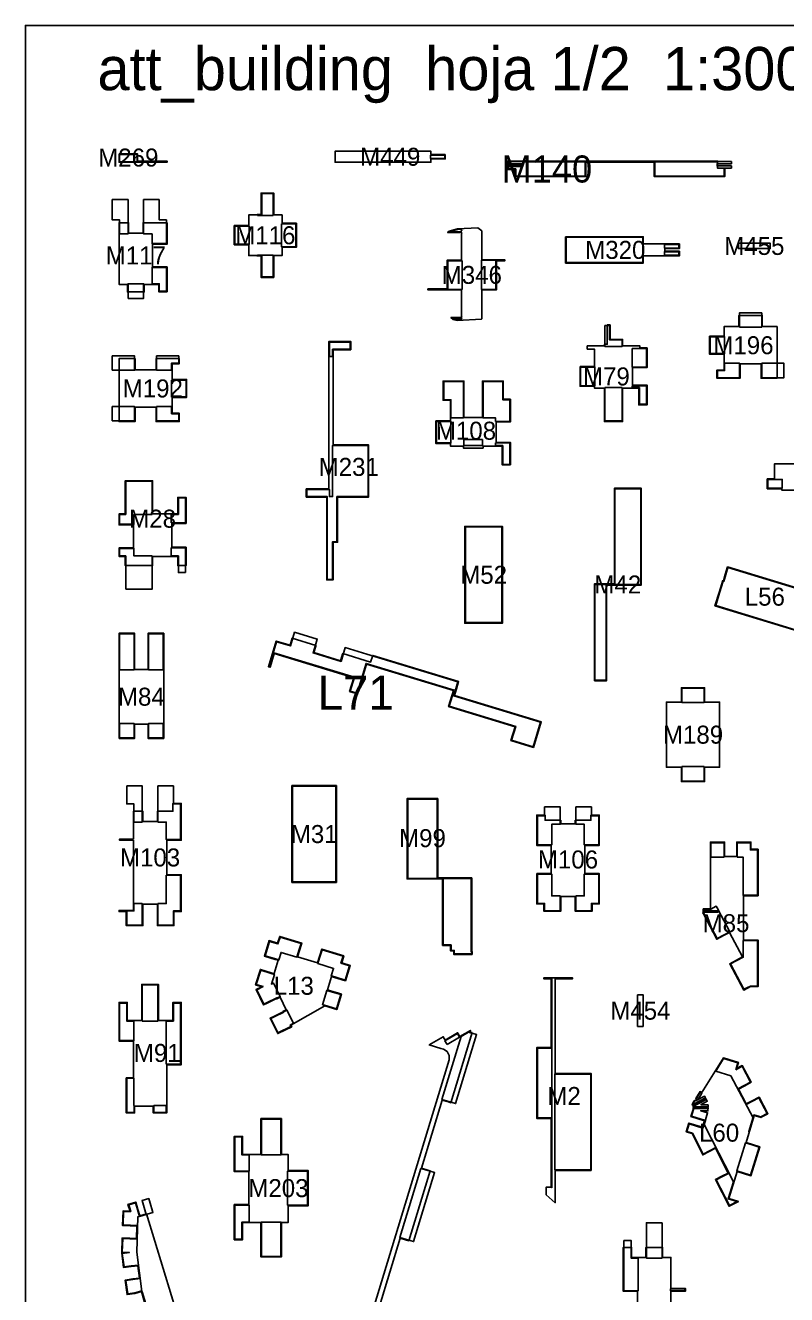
# Model space of a CAD drawing. Header units: millimetres. Extents: x 0 to 500, y 0 to 700.
# Drawn here: x 0 to 105.7, y 523.8 to 700 of the extents above; entities that cross this region are included whole.
import ezdxf
from ezdxf.enums import TextEntityAlignment as Align

# ---------------------------------------------------------------- set-up
doc = ezdxf.new("R2010")
doc.units = ezdxf.units.MM
for name, color, linetype in [('CORTE', 1, 'Continuous'), ('GRABADO', 5, 'Continuous'), ('HOJA', 8, 'Continuous')]:
    doc.layers.add(name, color=color, linetype=linetype)

msp = doc.modelspace()

# ---------------------------------------------------------------- linework, layer by layer
at = {"layer": 'CORTE'}
for points in [[(13, 682.15), (15.57, 682.15), (15.57, 681.15), (19.68, 681.15), (19.68, 681), (13, 681), (13, 682.15)], [(58.3, 682.07), (58.3, 681.46), (56.3, 681.46), (56.3, 681), (43, 681), (43, 682.52), (56.3, 682.52), (56.3, 682.07), (58.3, 682.07)], [(68.65, 681.17), (96.09, 681.17), (96.09, 680.17), (97.09, 680.17), (97.09, 679), (87.3, 679), (87.3, 680.15), (87.3, 681), (77.8, 681), (77.8, 680.11), (77.8, 679), (68, 679), (68, 680), (67, 680), (67, 680.49), (69, 680.49), (69, 680.68), (67, 680.68), (67, 681.17), (68.65, 681.17), (68.65, 681.17)], [(29, 669.52), (29, 672.2), (31, 672.2), (31, 673.69), (32.16, 673.69), (32.16, 673.73), (32.73, 673.73), (32.73, 676.72), (34.47, 676.72), (34.47, 673.69), (35.63, 673.69), (35.63, 672.52), (37.63, 672.52), (37.63, 669.2), (35.63, 669.2), (35.63, 668.03), (34.47, 668.03), (34.47, 665), (32.73, 665), (32.73, 667.99), (32.16, 667.99), (32.16, 668.03), (31, 668.03), (31, 669.52), (29, 669.52)], [(14.32, 671.13), (16.35, 671.13), (16.35, 672.59), (19.67, 672.59), (19.67, 669.62), (17.67, 669.62), (17.67, 666.47), (19.67, 666.47), (19.67, 663.02), (18.52, 663.02), (18.52, 664.04), (16.5, 664.04), (16.5, 663), (14.17, 663), (14.17, 664.04), (13, 664.04), (13, 672.59), (14.32, 672.59), (14.32, 671.13)], [(55.87, 663.42), (58.56, 663.42), (58.56, 667.41), (60.56, 667.41), (60.56, 671.07), (60.58, 671.08), (60.56, 671.16), (60.56, 671.25), (60.54, 671.25), (60.52, 671.32), (60.25, 671.25), (58.62, 671.25), (58.83, 671.43), (60.01, 671.75), (62.82, 671.89), (63.39, 671.46), (63.39, 667.45), (66.55, 667.45), (66.55, 667.41), (66.55, 667.34), (66.55, 667.3), (65.39, 667.3), (65.39, 663.26), (63.39, 663.26), (63.39, 659.26), (63.32, 659.19), (59.96, 659.02), (59.41, 659.17), (59.07, 659.42), (60.41, 659.42), (60.53, 659.39), (60.54, 659.42), (60.56, 659.42), (60.56, 659.51), (60.58, 659.59), (60.56, 659.6), (60.56, 663.27), (55.89, 663.27), (55.87, 663.42)], [(75, 670.65), (85.79, 670.65), (85.79, 669.65), (90.79, 669.65), (90.79, 669), (88.79, 669), (88.79, 668.65), (90.79, 668.65), (90.79, 668), (85.79, 668), (85.79, 667), (75, 667), (75, 670.65)], [(99, 669.76), (103.4, 669.76), (103.4, 669), (99, 669), (99, 669.76)], [(97, 654.34), (95, 654.34), (95, 656.84), (97, 656.84), (97, 658.18), (99.07, 658.18), (99.07, 659.74), (102.3, 659.74), (102.3, 658.18), (104.37, 658.18), (104.37, 651), (102.15, 651), (102.15, 653), (99.22, 653), (99.22, 651), (96, 651), (96, 652.15), (97, 652.15), (97, 654.34)], [(77, 652.63), (79, 652.63), (79, 655.06), (78, 655.06), (78, 655.49), (80.39, 655.49), (80.39, 655.72), (80.79, 655.72), (80.79, 658.4), (81.18, 658.4), (81.18, 656.4), (82.92, 656.4), (82.92, 655.49), (85.31, 655.49), (85.31, 655.21), (86.31, 655.21), (86.31, 652.48), (84.31, 652.48), (84.31, 650.05), (86.31, 650.05), (86.31, 647.31), (85.16, 647.31), (85.16, 649.63), (82.92, 649.63), (82.92, 645), (80.39, 645), (80.39, 649.63), (79, 649.63), (79, 649.9), (77, 649.9), (77, 652.63)], [(41.83, 634.5), (39, 634.5), (39, 635.65), (42.14, 635.65), (42.14, 656.11), (45.18, 656.11), (45.18, 654.96), (42.72, 654.96), (42.72, 641.75), (47.64, 641.75), (47.64, 634.5), (43.34, 634.5), (43.34, 628.23), (42.72, 628.23), (42.72, 623), (41.83, 623), (41.83, 634.5)], [(15.22, 653.74), (15.22, 652.18), (18.15, 652.18), (18.15, 653.74), (21.37, 653.74), (21.37, 653.03), (20.37, 653.03), (20.37, 650.84), (22.37, 650.84), (22.37, 648.34), (20.37, 648.34), (20.37, 646.15), (21.37, 646.15), (21.37, 645), (18.15, 645), (18.15, 647), (15.22, 647), (15.22, 645), (13, 645), (13, 653.74), (15.22, 653.74)], [(63.46, 641.58), (63.46, 642.5), (60.88, 642.5), (60.88, 641.58), (59, 641.58), (59, 641.94), (57, 641.94), (57, 645.09), (59, 645.09), (59, 647.94), (58, 647.94), (58, 650.61), (60.88, 650.61), (60.88, 645.56), (63.46, 645.56), (63.46, 650.61), (66.34, 650.61), (66.34, 648.09), (67.34, 648.09), (67.34, 644.94), (65.34, 644.94), (65.34, 642.09), (67.34, 642.09), (67.34, 639), (66.19, 639), (66.19, 641.58), (63.46, 641.58)], [(107.65, 635.47), (105, 635.47), (105, 635.67), (103, 635.67), (103, 637.04), (104, 637.04), (104, 639.12), (107.65, 639.12), (107.65, 641.2), (111.44, 641.2), (111.44, 639.12), (114.94, 639.12), (114.94, 639.98), (115.09, 639.98), (115.09, 635.47), (111.44, 635.47), (111.44, 631), (107.65, 631), (107.65, 635.47)], [(13.87, 626.26), (13, 626.26), (13, 627.45), (15, 627.45), (15, 630.65), (13, 630.65), (13, 632.16), (13.87, 632.16), (13.87, 636.78), (17.67, 636.78), (17.67, 632.16), (21.16, 632.16), (21.16, 634.47), (22.31, 634.47), (22.31, 630.86), (20.31, 630.86), (20.31, 627.55), (22.31, 627.55), (22.31, 625), (21.16, 625), (21.16, 626.26), (17.67, 626.26), (17.67, 625), (13.87, 625), (13.87, 626.26)], [(79, 609), (79, 622.44), (81.77, 622.44), (81.77, 635.74), (83.02, 635.74), (85.51, 635.74), (85.51, 622.29), (80.68, 622.29), (80.68, 609), (79, 609)], [(63.51, 617), (63.51, 617), (61, 617), (61, 630.44), (64.21, 630.44), (64.21, 630.44), (66.23, 630.44), (66.23, 617), (63.51, 617)], [(107.77, 615.74), (95.74, 619.41), (96.3, 621.25), (96.81, 622.92), (96.9, 622.89), (97.17, 623.78), (97.49, 624.81), (109.34, 621.2), (109.03, 620.17), (108.76, 619.28), (108.84, 619.26), (108.33, 617.58), (107.77, 615.74)], [(13, 601), (13, 615.59), (15.17, 615.59), (15.17, 610.58), (17.03, 610.58), (17.03, 615.59), (19.2, 615.59), (19.2, 601), (17.03, 601), (17.03, 603), (15.17, 603), (15.17, 601), (13, 601)], [(67.99, 602.61), (58.75, 605.42), (59.43, 607.65), (47.36, 611.33), (46.1, 607.19), (45.02, 607.52), (45.6, 609.43), (34.55, 612.8), (33.97, 610.89), (33.74, 610.95), (34.83, 614.52), (36.74, 613.93), (37.04, 614.92), (40.34, 613.91), (40.31, 613.81), (40.04, 612.93), (43.77, 611.79), (44.04, 612.68), (44.07, 612.78), (47.93, 611.6), (48.22, 612.53), (60.14, 608.89), (59.83, 607.87), (59.56, 606.98), (71.61, 603.31), (70.53, 599.74), (67.4, 600.7), (67.99, 602.61)], [(91.07, 597), (89, 597), (89, 606.04), (91.07, 606.04), (91.07, 608.04), (94.3, 608.04), (94.3, 606.04), (96.37, 606.04), (96.37, 597), (94.3, 597), (94.3, 595), (91.07, 595), (91.07, 597)], [(43.19, 581), (39.8, 581), (38.44, 581), (37, 581), (37, 594.44), (38.19, 594.44), (40.66, 594.44), (43.19, 594.44), (43.19, 581)], [(61.98, 571.41), (62.02, 571.41), (62.02, 571), (61.91, 571), (59.47, 571), (59.47, 571.49), (59.03, 571.49), (59.03, 572.26), (57.93, 572.26), (57.93, 581.49), (53, 581.49), (53, 592.65), (57.25, 592.65), (57.25, 581.64), (59.54, 581.64), (60.76, 581.64), (61.98, 581.64), (61.98, 571.41)], [(14, 576.96), (13, 576.96), (13, 577.11), (15, 577.11), (15, 586.87), (13.07, 586.87), (13.07, 587.02), (15, 587.02), (15, 590.89), (16.31, 590.89), (16.31, 589.47), (18.32, 589.47), (18.32, 590.89), (20.48, 590.89), (20.48, 591.98), (21.63, 591.98), (21.63, 586.87), (19.63, 586.87), (19.63, 582.07), (21.63, 582.07), (21.63, 576.96), (20.63, 576.96), (20.63, 575), (18.32, 575), (18.32, 577.99), (16.31, 577.99), (16.31, 575), (14, 575), (14, 576.96)], [(71, 582.23), (73, 582.23), (73, 586.14), (71, 586.14), (71, 590.35), (72.15, 590.35), (72.15, 589.63), (74.32, 589.63), (74.32, 589.15), (76.35, 589.15), (76.35, 589.63), (78.52, 589.63), (78.52, 590.35), (79.67, 590.35), (79.67, 586.14), (77.67, 586.14), (77.67, 582.23), (79.67, 582.23), (79.67, 578.02), (78.67, 578.02), (78.67, 577), (76.35, 577), (76.35, 579.04), (74.32, 579.04), (74.32, 577), (72, 577), (72, 578.02), (71, 578.02), (71, 582.23)], [(94.1, 576.81), (94.1, 576.95), (94.39, 576.95), (96.1, 576.95), (96.1, 576.99), (94.74, 576.99), (94.1, 576.99), (94.1, 577.33), (95.08, 577.33), (95.1, 577.34), (95.1, 584.95), (95.1, 584.95), (95.1, 586.6), (97.08, 586.6), (97.08, 585.52), (97.08, 584.6), (98.75, 584.6), (98.75, 585.52), (98.75, 586.32), (98.75, 586.6), (100.72, 586.6), (100.72, 585.6), (101.72, 585.6), (101.72, 579.15), (100.65, 579.15), (99.72, 579.15), (99.72, 573), (100.65, 573), (101.72, 573), (101.72, 566.55), (100.67, 566.55), (99.73, 566.05), (97.79, 569.72), (98.74, 570.22), (99.56, 570.66), (97.76, 574.06), (96.94, 573.62), (95.99, 573.12), (94.14, 576.62), (94.1, 576.62), (94.1, 576.69), (94.05, 576.79), (94.1, 576.81)], [(34.51, 562.4), (35.78, 563.03), (35.75, 563.08), (36.21, 563.31), (35.35, 565.05), (34.89, 564.82), (34.86, 564.89), (33.59, 564.26), (33.07, 564), (32.02, 566.13), (32.81, 566.52), (31.96, 566.78), (32.62, 568.92), (34.14, 568.46), (34.53, 568.34), (35.1, 570.19), (34.7, 570.31), (33.18, 570.77), (33.83, 572.92), (35.02, 572.56), (35.31, 573.51), (38.37, 572.58), (38.05, 571.55), (37.78, 570.67), (40.56, 569.82), (40.83, 570.71), (41.14, 571.74), (44.2, 570.8), (43.91, 569.85), (45.09, 569.49), (44.44, 567.34), (42.92, 567.81), (42.52, 567.93), (41.96, 566.07), (42.35, 565.95), (43.47, 565.61), (43.87, 565.49), (43.22, 563.35), (41.55, 563.86), (36.87, 561.17), (36.97, 560.97), (35.03, 560.02), (33.98, 562.14), (34.51, 562.4)], [(78.57, 541.02), (73.57, 541.02), (73.57, 536.53), (72.28, 537.63), (72.28, 538.69), (73, 538.69), (73, 548.23), (72.08, 548.23), (71, 548.23), (71, 558.07), (73, 558.07), (73, 567.61), (72, 567.61), (72, 567.76), (75.95, 567.76), (75.95, 567.61), (73.57, 567.61), (73.57, 554.47), (78.57, 554.47), (78.57, 541.02)], [(14, 553.89), (15, 553.89), (15, 558.97), (13, 558.97), (13, 564.34), (14.15, 564.34), (14.15, 561.83), (16.16, 561.83), (16.16, 566.85), (18.47, 566.85), (18.47, 561.83), (20.48, 561.83), (20.48, 564.34), (21.63, 564.34), (21.63, 555.7), (19.63, 555.7), (19.63, 549), (17.75, 549), (17.75, 549.94), (15.16, 549.94), (15.16, 549), (14, 549), (14, 553.89)], [(85, 565.4), (85.76, 565.4), (85.76, 561), (85, 561), (85, 565.4)], [(102.16, 548.39), (102.15, 548.35), (101.19, 548.64), (100.05, 544.89), (100.93, 544.62), (101.96, 544.31), (100.73, 540.27), (98.82, 540.85), (97.68, 537.1), (99, 536.7), (97.7, 536.04), (95.81, 539.74), (96.7, 540.2), (96.7, 540.2), (97.59, 540.65), (95.83, 544.09), (94.05, 543.18), (92.55, 546.14), (91.74, 546.38), (92.11, 547.58), (94.02, 547), (94.3, 547.91), (92.39, 548.49), (92.69, 549.49), (92.7, 549.7), (94.7, 549.63), (94.7, 549.76), (92.7, 549.83), (92.71, 549.89), (92.68, 549.95), (92.71, 549.96), (92.71, 549.96), (93.2, 550.23), (93.56, 550.42), (93.56, 550.42), (94.44, 550.89), (94.38, 551), (93.56, 550.56), (92.62, 550.06), (92.55, 550.18), (92.86, 550.67), (93.25, 550.88), (93.06, 551), (93.67, 551.97), (93.9, 551.82), (96.91, 556.64), (98.99, 556.01), (98.73, 555.15), (99.52, 555.57), (100.75, 553.25), (99.87, 552.78), (99.87, 552.78), (98.99, 552.31), (100.08, 550.26), (100.9, 550.69), (101.85, 551.2), (103.08, 548.88), (102.16, 548.39)], [(35.55, 543.25), (36.48, 543.25), (36.48, 541), (39.26, 541), (39.26, 536.12), (36.48, 536.12), (36.48, 533.77), (35.55, 533.77), (35.55, 529), (32.7, 529), (32.7, 533.77), (30.15, 533.77), (30.15, 531.39), (29, 531.39), (29, 536.27), (31, 536.27), (31, 540.85), (29, 540.85), (29, 545.73), (30.15, 545.73), (30.15, 543.25), (32.7, 543.25), (32.7, 548.21), (35.55, 548.21), (35.55, 543.25)]]:
    msp.add_lwpolyline(points, close=True, dxfattribs=at)
for points in [[(34.76, 477.4), (58.82, 556.35), (58.85, 556.97), (58.56, 557.51), (58.03, 557.84), (57.69, 557.95), (56.06, 558.44), (58.01, 559.57), (58.27, 559.12), (60, 560.12), (60.3, 559.6), (61.78, 560.45), (61.77, 560.23), (62.02, 560.15), (59.06, 550.42), (58.76, 550.52), (57.87, 550.79), (57.87, 550.79), (54.99, 541.34), (55.88, 541.07), (56.18, 540.98), (53.22, 531.25), (52.91, 531.35), (52.03, 531.62), (49.15, 522.17)], [(16.6, 522.53), (16.1, 524.19), (15.2, 523.92), (14.13, 523.78), (13.86, 525.8), (14.93, 525.95), (15.85, 526.07), (15.62, 527.79), (14.7, 527.67), (13.64, 527.53), (13.37, 529.56), (13.53, 529.58), (13.37, 529.58), (13.43, 531.62), (14.51, 531.59), (15.43, 531.56), (15.49, 533.3), (14.56, 533.33), (13.49, 533.36), (13.56, 535.4), (14.53, 535.37), (14.24, 536.3), (15.32, 536.63), (15.63, 535.6), (15.9, 534.71), (16.8, 534.99), (24.9, 508.43)], [(85, 517.39), (85, 524.23), (83, 524.23), (83, 530.32), (84.15, 530.32), (84.15, 528.93), (86.16, 528.93), (86.16, 530.32), (88.47, 530.32), (88.47, 528.93), (89.63, 528.93), (89.63, 524.64), (91.63, 524.64), (91.63, 524.23), (89.63, 524.23), (89.63, 511.51)]]:
    msp.add_lwpolyline(points, dxfattribs=at)
at = {"layer": 'GRABADO'}
for points in [[(15.5, 682.07), (15.5, 681.3), (15.5, 681.07), (19.61, 681.07), (19.61, 681.07), (13.07, 681.07), (13.07, 681.3), (13.07, 682.07), (15.5, 682.07)], [(56.23, 681.99), (57.23, 681.99), (58.23, 681.99), (58.23, 681.53), (57.23, 681.53), (56.23, 681.53), (56.23, 681.99)], [(68.08, 679.08), (68.08, 680.08), (67.08, 680.08), (67.08, 680.42), (69.08, 680.42), (69.08, 680.76), (67.08, 680.76), (67.08, 681.1), (68.58, 681.1), (68.58, 681.1), (69.08, 681.1), (69.08, 681.07), (77.72, 681.07), (77.72, 680.11), (77.72, 679.08), (68.08, 679.08)], [(96.02, 681.1), (96.52, 681.1), (96.52, 681.1), (98.02, 681.1), (98.02, 680.79), (97.02, 680.79), (96.02, 680.79), (96.02, 680.48), (98.02, 680.48), (98.02, 680.18), (97.02, 680.18), (97.02, 679.08), (87.37, 679.08), (87.37, 680.15), (87.37, 681.07), (96.02, 681.07), (96.02, 681.1)], [(12.07, 673), (12.07, 674.2), (12.07, 675.81), (14.25, 675.81), (14.25, 674.2), (14.25, 673), (14.25, 671.8), (14.25, 671.05), (13.07, 671.05), (13.07, 673), (12.07, 673), (12.07, 673)], [(18.59, 675.81), (18.59, 674.2), (18.59, 673), (18.59, 673), (19.59, 673), (19.59, 669.7), (18.59, 669.7), (17.59, 669.7), (17.59, 671.05), (16.42, 671.05), (16.42, 671.8), (16.42, 673), (16.42, 674.2), (16.42, 675.81), (18.59, 675.81)], [(34.39, 676.65), (34.39, 673.62), (32.23, 673.62), (32.23, 673.65), (32.81, 673.65), (32.81, 674.59), (32.81, 675.67), (32.81, 675.71), (32.81, 676.65), (34.39, 676.65)], [(29.07, 672.12), (30.07, 672.12), (31.07, 672.12), (31.07, 669.6), (30.07, 669.6), (29.07, 669.6), (29.07, 672.12)], [(35.55, 672.45), (37.27, 672.45), (37.55, 672.45), (37.55, 669.27), (37.27, 669.27), (35.55, 669.27), (35.55, 672.45)], [(60.57, 671.41), (60.24, 671.32), (58.82, 671.32), (58.86, 671.36), (60.02, 671.67), (60.49, 671.7), (60.57, 671.41)], [(85.71, 668.08), (85.71, 667.08), (75.08, 667.08), (75.08, 668.08), (75.08, 668.58), (75.08, 669.08), (75.08, 669.58), (75.08, 670.58), (85.71, 670.58), (85.71, 669.58), (85.71, 669.08), (85.71, 668.58), (85.71, 668.08)], [(32.81, 665.08), (32.81, 666.01), (32.81, 666.05), (32.81, 667.13), (32.81, 668.07), (32.23, 668.07), (32.23, 668.1), (34.39, 668.1), (34.39, 665.08), (32.81, 665.08)], [(88.72, 669.58), (89.22, 669.58), (89.72, 669.58), (90.72, 669.58), (90.72, 669.08), (89.72, 669.08), (88.72, 669.08), (88.72, 669.58)], [(89.72, 668.08), (89.22, 668.08), (88.72, 668.08), (88.72, 668.58), (89.72, 668.58), (90.72, 668.58), (90.72, 668.08), (89.72, 668.08)], [(19.59, 663.1), (18.59, 663.1), (18.59, 664.12), (17.59, 664.12), (17.59, 666.4), (18.59, 666.4), (19.59, 666.4), (19.59, 663.1)], [(58.63, 667.33), (60.63, 667.33), (60.63, 663.34), (58.63, 663.34), (58.63, 667.33)], [(63.32, 667.38), (65.32, 667.38), (65.32, 663.33), (63.32, 663.33), (63.32, 667.38)], [(14.25, 662.08), (14.25, 663.1), (14.25, 664.12), (16.42, 664.12), (16.42, 663.1), (16.42, 662.08), (14.25, 662.08)], [(60.53, 659.12), (59.97, 659.1), (59.45, 659.24), (59.29, 659.35), (60.4, 659.35), (60.58, 659.3), (60.53, 659.12)], [(102.22, 660.11), (102.22, 659.11), (102.22, 658.11), (99.15, 658.11), (99.15, 659.11), (99.15, 660.11), (102.22, 660.11)], [(81.11, 658.33), (81.11, 657.41), (81.11, 656.33), (82.85, 656.33), (82.85, 655.41), (80.46, 655.41), (80.46, 658.33), (81.11, 658.33)], [(45.1, 656.03), (45.1, 655.03), (42.64, 655.03), (42.64, 654.03), (42.22, 654.03), (42.22, 656.03), (45.1, 656.03)], [(95.08, 656.76), (96.08, 656.76), (97.08, 656.76), (97.08, 654.42), (96.08, 654.42), (95.08, 654.42), (95.08, 656.76)], [(12.07, 652.11), (12.07, 652.61), (12.07, 653.11), (12.07, 654.11), (15.15, 654.11), (15.15, 653.11), (15.15, 652.11), (12.07, 652.11)], [(18.22, 652.11), (18.22, 653.11), (18.22, 654.11), (21.3, 654.11), (21.3, 653.11), (21.3, 653.11), (20.3, 653.11), (20.3, 652.11), (18.22, 652.11)], [(84.24, 655.13), (85.24, 655.13), (86.24, 655.13), (86.24, 652.55), (85.24, 652.55), (84.24, 652.55), (84.24, 655.13)], [(77.08, 652.55), (78.08, 652.55), (79.08, 652.55), (79.08, 649.97), (78.08, 649.97), (77.08, 649.97), (77.08, 652.55)], [(96.08, 651.08), (96.08, 652.08), (97.08, 652.08), (97.08, 653.08), (99.15, 653.08), (99.15, 652.08), (99.15, 651.08), (96.08, 651.08)], [(105.3, 652.58), (105.3, 652.08), (105.3, 651.08), (102.22, 651.08), (102.22, 652.08), (102.22, 653.08), (105.3, 653.08), (105.3, 652.58)], [(20.3, 650.76), (21.3, 650.76), (22.3, 650.76), (22.3, 648.42), (21.3, 648.42), (20.3, 648.42), (20.3, 650.76)], [(58.08, 650.54), (60.81, 650.54), (60.81, 648.01), (60.81, 645.49), (59.08, 645.49), (59.08, 648.01), (58.08, 648.01), (58.08, 650.54)], [(66.27, 650.54), (66.27, 648.01), (67.27, 648.01), (67.27, 645.02), (66.27, 645.02), (65.27, 645.02), (65.27, 645.49), (63.54, 645.49), (63.54, 648.01), (63.54, 650.54), (66.27, 650.54)], [(80.46, 645.08), (80.46, 647.39), (80.46, 649.7), (82.85, 649.7), (82.85, 647.39), (82.85, 645.08), (80.46, 645.08)], [(84.24, 649.97), (85.24, 649.97), (86.24, 649.97), (86.24, 647.39), (85.24, 647.39), (85.24, 649.7), (84.24, 649.7), (84.24, 649.97)], [(12.07, 645.08), (12.07, 646.08), (12.07, 646.58), (12.07, 647.08), (15.15, 647.08), (15.15, 646.08), (15.15, 645.08), (12.07, 645.08)], [(18.22, 645.08), (18.22, 646.08), (18.22, 647.08), (20.3, 647.08), (20.3, 646.08), (21.3, 646.08), (21.3, 645.08), (18.22, 645.08)], [(57.08, 645.02), (58.08, 645.02), (59.08, 645.02), (59.08, 642.02), (58.08, 642.02), (57.08, 642.02), (57.08, 645.02)], [(47.57, 634.58), (43.26, 634.58), (43.26, 628.31), (42.64, 628.31), (42.64, 623.08), (41.9, 623.08), (41.9, 634.58), (39.08, 634.58), (39.08, 635.58), (42.22, 635.58), (42.22, 634.58), (42.64, 634.58), (42.64, 641.67), (45.1, 641.67), (47.57, 641.67), (47.57, 634.58)], [(63.54, 641.65), (63.54, 641.3), (60.81, 641.3), (60.81, 641.65), (63.54, 641.65)], [(67.27, 639.02), (66.27, 639.02), (66.27, 641.65), (65.27, 641.65), (65.27, 642.02), (66.27, 642.02), (67.27, 642.02), (67.27, 639.02)], [(13.07, 632.09), (13.94, 632.09), (13.94, 634.4), (13.94, 636.71), (17.59, 636.71), (17.59, 634.4), (17.59, 632.09), (15.07, 632.09), (15.07, 630.73), (13.07, 630.73), (13.07, 632.09)], [(103.08, 636.97), (104.08, 636.97), (105.08, 636.97), (105.08, 635.75), (104.08, 635.75), (103.08, 635.75), (103.08, 636.97)], [(85.43, 622.37), (83.02, 622.37), (80.61, 622.37), (80.61, 609.08), (80.46, 609.08), (79.08, 609.08), (79.08, 622.37), (80.46, 622.37), (81.84, 622.37), (81.84, 635.66), (83.02, 635.66), (85.43, 635.66), (85.43, 622.37)], [(22.24, 634.4), (22.24, 630.94), (21.24, 630.94), (20.24, 630.94), (20.24, 632.09), (21.24, 632.09), (21.24, 634.4), (22.24, 634.4)], [(66.16, 617.07), (64.79, 617.07), (63.43, 617.07), (63.43, 617.07), (62.68, 617.07), (61.08, 617.07), (61.08, 630.37), (62.68, 630.37), (64.29, 630.37), (64.29, 630.37), (64.79, 630.37), (66.16, 630.37), (66.16, 617.07)], [(13.94, 621.71), (13.94, 624.02), (13.94, 626.33), (13.07, 626.33), (13.07, 627.37), (15.07, 627.37), (15.07, 626.33), (17.59, 626.33), (17.59, 624.02), (17.59, 621.71), (13.94, 621.71)], [(22.24, 624.02), (21.24, 624.02), (21.24, 626.33), (20.24, 626.33), (20.24, 627.48), (21.24, 627.48), (22.24, 627.48), (22.24, 624.02)], [(109.25, 621.15), (108.95, 620.19), (108.66, 619.23), (108.75, 619.21), (108.26, 617.6), (107.72, 615.84), (107.49, 615.91), (95.84, 619.46), (96.38, 621.23), (96.86, 622.83), (96.95, 622.8), (97.24, 623.76), (97.54, 624.71), (109.25, 621.15)], [(13.07, 611.76), (13.07, 613.01), (13.07, 615.52), (15.09, 615.52), (15.09, 613.01), (15.09, 610.51), (13.07, 610.51), (13.07, 611.76)], [(19.13, 615.52), (19.13, 613.01), (19.13, 611.76), (19.13, 610.51), (17.11, 610.51), (17.11, 613.01), (17.11, 615.52), (19.13, 615.52)], [(47.41, 612.7), (60.05, 608.84), (59.76, 607.89), (59.46, 606.93), (71.52, 603.26), (70.48, 599.84), (67.5, 600.75), (68.08, 602.66), (58.85, 605.47), (59.53, 607.7), (47.31, 611.42), (46.05, 607.28), (45.11, 607.57), (45.7, 609.48), (34.5, 612.89), (33.92, 610.98), (33.84, 611), (34.88, 614.42), (36.79, 613.84), (37.38, 615.75), (40.53, 614.79), (40.24, 613.83), (39.95, 612.88), (43.82, 611.7), (44.11, 612.66), (44.4, 613.61), (47.41, 612.7), (47.41, 612.7)], [(91.15, 605.97), (91.15, 606.97), (91.15, 607.97), (94.22, 607.97), (94.22, 606.97), (94.22, 605.97), (91.15, 605.97)], [(13.07, 601.08), (13.07, 602.08), (13.07, 602.58), (13.07, 603.08), (15.09, 603.08), (15.09, 602.08), (15.09, 601.08), (13.07, 601.08)], [(19.13, 602.58), (19.13, 602.08), (19.13, 601.08), (17.11, 601.08), (17.11, 602.08), (17.11, 603.08), (19.13, 603.08), (19.13, 602.58)], [(91.15, 595.08), (91.15, 596.08), (91.15, 597.08), (94.22, 597.08), (94.22, 596.08), (94.22, 595.08), (91.15, 595.08)], [(14.07, 594.41), (16.23, 594.41), (16.23, 591.9), (16.23, 589.39), (15.07, 589.39), (15.07, 591.9), (14.07, 591.9), (14.07, 594.41)], [(20.55, 594.41), (20.55, 591.9), (21.55, 591.9), (21.55, 586.95), (20.55, 586.95), (19.55, 586.95), (19.55, 589.39), (18.39, 589.39), (18.39, 591.9), (18.39, 594.41), (20.55, 594.41)], [(43.12, 581.08), (40.66, 581.08), (39.8, 581.08), (39.8, 581.08), (38.44, 581.08), (37.08, 581.08), (37.08, 594.37), (38.19, 594.37), (38.19, 594.37), (40.66, 594.37), (43.12, 594.37), (43.12, 581.08)], [(62.01, 571.33), (62.01, 571.08), (61.91, 571.08), (59.54, 571.08), (59.54, 571.56), (59.1, 571.56), (59.1, 572.33), (58.01, 572.33), (58.01, 581.57), (55.54, 581.57), (53.08, 581.57), (53.08, 592.58), (55.54, 592.58), (57.18, 592.58), (57.18, 581.57), (59.54, 581.57), (60.76, 581.57), (61.91, 581.57), (61.91, 571.33), (62.01, 571.33)], [(71.08, 590.27), (72.08, 590.27), (72.08, 591.48), (74.25, 591.48), (74.25, 590.27), (74.25, 589.07), (73.07, 589.07), (73.07, 586.22), (72.08, 586.22), (71.08, 586.22), (71.08, 590.27)], [(78.59, 591.48), (78.59, 590.27), (79.59, 590.27), (79.59, 586.22), (78.59, 586.22), (77.59, 586.22), (77.59, 589.07), (76.42, 589.07), (76.42, 590.27), (76.42, 591.48), (78.59, 591.48)], [(95.18, 584.52), (95.18, 585.02), (95.18, 585.02), (95.18, 586.52), (97, 586.52), (97, 585.52), (97, 584.52), (95.18, 584.52)], [(98.83, 584.52), (98.83, 585.52), (98.83, 586.32), (98.83, 586.52), (100.65, 586.52), (100.65, 585.52), (101.65, 585.52), (101.65, 579.22), (100.65, 579.22), (99.65, 579.22), (99.65, 584.52), (98.83, 584.52)], [(21.55, 577.04), (20.55, 577.04), (20.55, 577.04), (20.55, 576.01), (20.55, 575.08), (18.39, 575.08), (18.39, 576.01), (18.39, 577.04), (18.39, 577.13), (18.39, 578.07), (19.55, 578.07), (19.55, 581.99), (20.55, 581.99), (21.55, 581.99), (21.55, 577.04)], [(72.08, 577.08), (72.08, 578.1), (71.08, 578.1), (71.08, 582.16), (72.08, 582.16), (73.07, 582.16), (73.07, 579.12), (74.25, 579.12), (74.25, 578.1), (74.25, 577.08), (72.08, 577.08)], [(76.42, 577.08), (76.42, 578.1), (76.42, 579.12), (77.59, 579.12), (77.59, 582.16), (78.59, 582.16), (79.59, 582.16), (79.59, 578.1), (78.59, 578.1), (78.59, 577.08), (76.42, 577.08)], [(14.07, 575.08), (14.07, 576.01), (14.07, 577.04), (14.07, 577.04), (15.07, 577.04), (15.07, 578.07), (16.23, 578.07), (16.23, 575.08), (14.07, 575.08)], [(94.19, 576.69), (94.18, 576.69), (94.18, 576.71), (94.16, 576.75), (94.18, 576.77), (94.18, 576.88), (94.39, 576.88), (96.18, 576.88), (96.18, 577.07), (94.74, 577.07), (94.18, 577.07), (94.18, 577.25), (95.1, 577.25), (95.18, 577.3), (95.92, 577.69), (96.16, 577.25), (96.18, 577.25), (96.18, 577.21), (97.79, 574.16), (96.91, 573.69), (96.03, 573.22), (94.19, 576.69)], [(33.88, 572.82), (35.07, 572.46), (35.36, 573.42), (38.27, 572.53), (37.98, 571.57), (37.69, 570.62), (35.51, 571.28), (35.19, 570.24), (34.72, 570.38), (33.28, 570.82), (33.88, 572.82)], [(101.65, 566.62), (100.65, 566.62), (99.76, 566.16), (97.9, 569.69), (98.78, 570.16), (99.66, 570.62), (99.65, 570.65), (99.65, 572.92), (100.65, 572.92), (101.65, 572.92), (101.65, 566.62)], [(44.11, 570.75), (43.81, 569.8), (45, 569.44), (44.39, 567.44), (42.94, 567.88), (42.47, 568.02), (42.79, 569.06), (40.61, 569.73), (40.9, 570.68), (41.19, 571.64), (44.11, 570.75)], [(32.12, 566.09), (33.01, 566.54), (32.06, 566.83), (32.67, 568.83), (34.12, 568.38), (34.58, 568.24), (34.16, 566.88), (34.46, 567.02), (35.39, 565.15), (34.93, 564.92), (34.89, 564.99), (33.56, 564.33), (33.1, 564.1), (32.12, 566.09)], [(71.08, 558), (73.07, 558), (73.07, 567.69), (73.07, 538.62), (73.07, 548.31), (72.08, 548.31), (72.08, 548.31), (71.08, 548.31), (71.08, 558)], [(18.39, 566.77), (18.39, 564.26), (18.39, 561.75), (16.23, 561.75), (16.23, 564.26), (16.23, 566.77), (18.39, 566.77)], [(43.17, 563.44), (41.54, 563.94), (41.26, 564.02), (41.87, 566.02), (42.33, 565.88), (43.45, 565.54), (43.78, 565.44), (43.17, 563.44)], [(13.07, 564.26), (14.07, 564.26), (14.07, 561.75), (15.07, 561.75), (15.07, 559.04), (14.07, 559.04), (13.07, 559.04), (13.07, 564.26)], [(21.55, 564.26), (21.55, 555.77), (20.55, 555.77), (19.55, 555.77), (19.55, 561.75), (20.55, 561.75), (20.55, 564.26), (21.55, 564.26)], [(34.08, 562.11), (34.54, 562.34), (35.88, 562.99), (35.85, 563.05), (36.31, 563.27), (37.21, 561.45), (36.77, 561.2), (36.79, 561.18), (36.79, 561.18), (36.78, 561.17), (36.86, 561), (35.06, 560.12), (34.08, 562.11)], [(60.48, 559.62), (61.53, 560.22), (62.65, 559.88), (59.73, 550.3), (58.78, 550.59), (57.82, 550.88), (60.48, 559.62)], [(58.54, 558.5), (58.24, 559.02), (59.97, 560.02), (60.27, 559.5), (58.54, 558.5)], [(98.61, 555), (98.61, 555), (99.49, 555.47), (100.65, 553.28), (99.77, 552.81), (99.77, 552.81), (98.89, 552.34), (100.05, 550.16), (100.93, 550.63), (100.93, 550.63), (101.82, 551.1), (102.98, 548.91), (102.1, 548.44), (102.1, 548.44), (102.1, 548.44), (101.14, 548.73), (100.43, 546.4), (101.02, 548.34), (97.92, 554.16), (95.84, 554.79), (96.94, 556.55), (98.9, 555.96), (98.61, 555)], [(15.07, 550.01), (15.09, 550.01), (15.09, 549.08), (14.07, 549.08), (14.07, 553.82), (15.07, 553.82), (15.07, 550.01)], [(78.49, 541.1), (75.99, 541.1), (73.49, 541.1), (73.49, 554.39), (75.99, 554.39), (78.49, 554.39), (78.49, 541.1)], [(92.64, 550.17), (92.64, 550.18), (92.91, 550.61), (93.4, 550.87), (93.4, 550.87), (93.16, 551.02), (93.69, 551.87), (93.93, 551.72), (93.4, 550.87), (94.28, 551.34), (94.41, 551.1), (93.53, 550.63), (93.53, 550.63), (92.65, 550.16), (92.64, 550.17)], [(19.55, 550.01), (19.55, 549.08), (17.82, 549.08), (17.82, 550.01), (19.55, 550.01)], [(92.78, 549.91), (92.78, 549.91), (92.78, 549.92), (92.78, 549.92), (93.24, 550.16), (93.24, 550.16), (93.66, 550.38), (93.66, 550.38), (94.54, 550.85), (94.48, 550.97), (94.67, 550.61), (93.79, 550.14), (94.79, 550.11), (94.78, 549.83), (92.78, 549.9), (92.78, 549.91), (92.78, 549.91)], [(35.48, 548.13), (35.48, 545.66), (35.48, 543.18), (32.78, 543.18), (32.78, 545.66), (32.78, 548.13), (35.48, 548.13)], [(95.91, 539.71), (96.8, 540.17), (96.8, 540.17), (97.69, 540.62), (95.87, 544.19), (94.09, 543.28), (92.6, 546.2), (91.84, 546.43), (92.16, 547.49), (94.07, 546.9), (94.4, 547.96), (92.48, 548.54), (92.77, 549.48), (92.77, 549.62), (94.77, 549.55), (94.78, 549.77), (94.76, 549.28), (93.76, 549.31), (94.72, 549.02), (94.23, 547.41), (98.3, 539.42), (97.58, 537.05), (98.8, 536.68), (97.74, 536.14), (95.91, 539.71)], [(29.07, 545.66), (30.07, 545.66), (30.07, 543.18), (31.07, 543.18), (31.07, 540.92), (30.07, 540.92), (29.07, 540.92), (29.07, 545.66)], [(101.32, 542.45), (100.68, 540.36), (98.77, 540.95), (99.96, 544.84), (100.91, 544.55), (100.91, 544.55), (101.87, 544.26), (101.32, 542.45)], [(54.9, 541.29), (55.86, 541), (56.21, 540.9), (56.81, 540.71), (53.89, 531.13), (52.93, 531.42), (51.98, 531.71), (54.9, 541.29)], [(39.18, 536.19), (38.41, 536.19), (38.18, 536.19), (37.18, 536.19), (36.41, 536.19), (36.41, 540.92), (37.18, 540.92), (38.18, 540.92), (38.41, 540.92), (39.18, 540.92), (39.18, 536.19)], [(14.2, 523.86), (13.95, 525.74), (14.94, 525.87), (15.93, 526), (15.68, 527.88), (14.69, 527.75), (13.7, 527.62), (13.45, 529.49), (14.44, 529.62), (13.44, 529.65), (13.51, 531.55), (14.5, 531.51), (15.5, 531.48), (15.57, 533.37), (14.57, 533.4), (13.57, 533.44), (13.63, 535.33), (14.63, 535.29), (14.63, 535.29), (14.34, 536.25), (15.27, 536.53), (15.56, 535.58), (15.85, 534.62), (16.78, 534.9), (16.49, 535.86), (16.2, 536.82), (17.13, 537.1), (17.42, 536.14), (17.42, 536.14), (17.56, 535.67), (17.56, 535.67), (17.71, 535.19), (15.6, 534.55), (15.45, 529.67), (16.17, 524.21), (16.15, 524.29), (15.19, 524), (14.2, 523.86)], [(29.07, 531.46), (29.07, 536.19), (30.07, 536.19), (31.07, 536.19), (31.07, 533.85), (30.07, 533.85), (30.07, 531.46), (29.07, 531.46)], [(32.78, 529.07), (32.78, 531.46), (32.78, 533.85), (35.48, 533.85), (35.48, 531.46), (35.48, 529.07), (32.78, 529.07)], [(88.39, 533.74), (88.39, 531.3), (88.39, 528.85), (86.23, 528.85), (86.23, 531.3), (86.23, 533.74), (88.39, 533.74)], [(83.08, 531.3), (84.08, 531.3), (84.08, 528.85), (85.08, 528.85), (85.08, 524.31), (84.08, 524.31), (83.08, 524.31), (83.08, 531.3)], [(14.78, 521.9), (15.74, 522.19), (16.7, 522.48), (16.19, 524.15), (17.25, 520.67), (16.29, 520.38), (15.34, 520.09), (14.81, 521.82), (14.78, 521.9)], [(91.55, 524.31), (89.55, 524.31), (89.55, 524.56), (91.55, 524.56), (91.55, 524.31)]]:
    msp.add_lwpolyline(points, close=True, dxfattribs=at)
at = {"layer": 'HOJA'}
msp.add_lwpolyline([(0, 0), (500, 0), (500, 700), (0, 700)], close=True, dxfattribs=at)

# ---------------------------------------------------------------- texts
at = {"layer": 'GRABADO'}
for s, height, p in [('M269', 2.5, (14.29, 681.65)), ('M449', 2.5, (50.65, 681.76)), ('M140', 3.762, (72.4, 680.06)), ('M116', 2.5, (33.31, 670.86)), ('M320', 2.5, (81.9, 668.83)), ('M455', 2.5, (101.2, 669.38)), ('M117', 2.5, (15.33, 668.05)), ('M346', 2.5, (61.98, 665.36)), ('M196', 2.5, (99.69, 655.59)), ('M79', 2.5, (80.66, 651.26)), ('M192', 2.5, (17.69, 649.59)), ('M108', 2.5, (61.17, 643.72)), ('M231', 2.5, (44.89, 638.7)), ('M28', 2.5, (17.66, 631.51)), ('M52', 2.5, (63.62, 623.72)), ('M42', 2.5, (82.25, 622.37)), ('L56', 2.5, (102.66, 620.68)), ('M84', 2.5, (16.1, 606.79)), ('L71', 4.734, (45.86, 607.35)), ('M189', 2.5, (92.69, 601.52)), ('M31', 2.5, (40.1, 587.72)), ('M99', 2.5, (55.13, 587.15)), ('M103', 2.5, (17.31, 584.47)), ('M106', 2.5, (75.33, 584.19)), ('M85', 2.5, (97.27, 575.34)), ('L13', 2.5, (37.26, 566.65)), ('M454', 2.5, (85.38, 563.2)), ('M91', 2.5, (18.31, 557.33)), ('M2', 2.5, (74.78, 551.35)), ('L60', 2.5, (96.31, 546.26)), ('M203', 2.5, (35.13, 538.56))]:
    msp.add_text(s, height=height, dxfattribs=at).set_placement(p, align=Align.MIDDLE_CENTER)
at = {"layer": 'HOJA'}
msp.add_text('att_building  hoja 1/2  1:300  lamina 2.0mm', height=6, dxfattribs=at).set_placement((10, 691))

doc.saveas('drawing.dxf')
